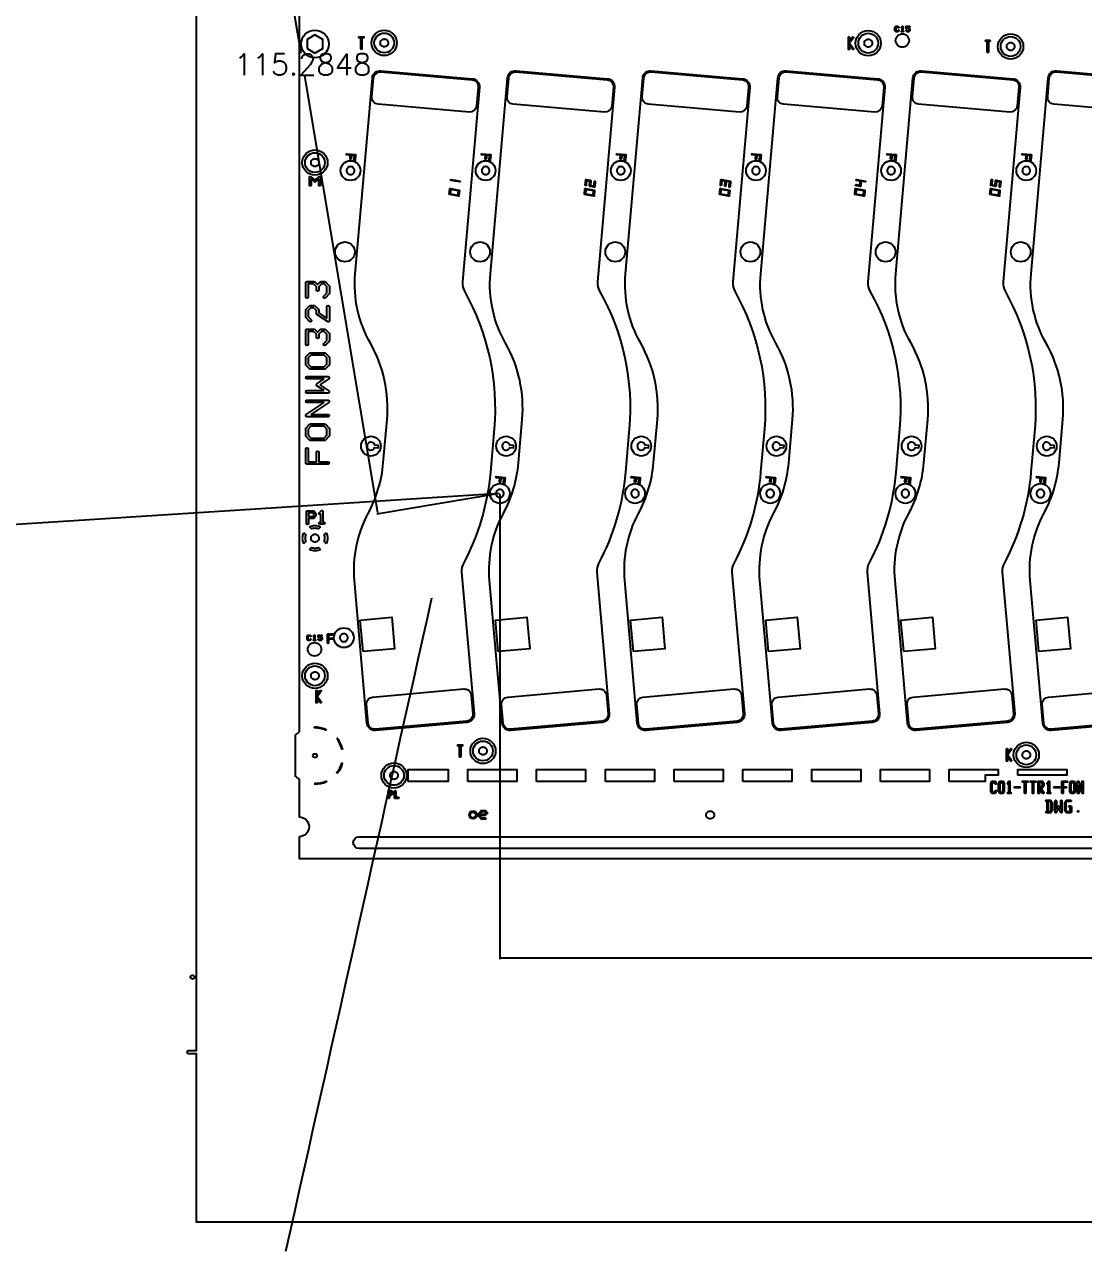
# Model space of a CAD drawing. Extents: x 2864 to 3941, y 2420 to 3182.
# Drawn here: x 2998.4 to 3132.4, y 2590.5 to 2745.7 of the extents above; entities that cross this region are included whole.
import ezdxf

# ---------------------------------------------------------------- set-up
doc = ezdxf.new("R2010")
doc.units = 0
doc.layers.get('Defpoints').update_dxf_attribs({"lineweight": 0})
for name, color, linetype in [('barcode-t', 6, 'Continuous'), ('susa-t', 2, 'Continuous'), ('ttr1_panel', 255, 'Continuous')]:
    doc.layers.add(name, color=color, linetype=linetype)
doc.layers.add('備註', color=1, linetype='Continuous', lineweight=0)
doc.layers.add('尺寸線', color=3, linetype='Continuous', lineweight=0)
doc.styles.get("Standard").update_dxf_attribs({"font": 'simplex.shx', "height": 2.7})
doc.dimstyles.get("Standard").update_dxf_attribs({"dimtxt": 6, "dimasz": 0.18, "dimexe": 0.18, "dimexo": 0.0625, "dimgap": 0.09, "dimtad": 0, "dimtih": 1, "dimtoh": 1, "dimdec": 4, "dimzin": 0, "dimdsep": 46, "dimtxsty": 'Standard', "dimcen": 0.09, "dimadec": 0, "dimazin": 0, "dimtfac": 1, "dimtdec": 4, "dimtofl": 0, "dimtmove": 0, "dimatfit": 3, "dimfxl": 0, "dimtolj": 1, "dimtzin": 0, "dimarcsym": 0})

# ---------------------------------------------------------------- blocks, each defined once
blk = doc.blocks.new('*D1')
at = {"layer": 'Defpoints', "color": 0, "linetype": 'Continuous'}
for p in [(3039.46, 2985.09), (2933.79, 2978.33), (3058.56, 2686.4)]:
    blk.add_point(p, dxfattribs=at)
at = {"layer": '尺寸線', "color": 0, "linetype": 'Continuous', "lineweight": -2}
for p, q in [((3039.4, 2985.08), (2933.61, 2978.32)), ((2933.8, 2978.15), (2942.21, 2846.63)), ((2952.88, 2679.82), (2942.4, 2843.75)), ((3058.5, 2686.39), (2952.71, 2679.63))]:
    blk.add_line(p, q, dxfattribs=at)
at = {"layer": '尺寸線', "color": 0, "linetype": 'Continuous'}
for points in [[(2933.83, 2978.16), (2933.77, 2978.15), (2933.79, 2978.33)], [(2952.85, 2679.82), (2952.91, 2679.82), (2952.89, 2679.64)]]:
    blk.add_solid(points, dxfattribs=at)
at = {"layer": '尺寸線', "color": 0, "linetype": 'Continuous', "insert": (2942.3, 2845.19), "char_height": 2.7, "attachment_point": 5}
blk.add_mtext('\\A1;299.3021', dxfattribs=at)
blk = doc.blocks.new('*D4')
at = {"layer": 'Defpoints', "color": 0, "linetype": 'Continuous'}
for p in [(3039.46, 2800.09), (3024.07, 2797.5), (3058.56, 2686.4)]:
    blk.add_point(p, dxfattribs=at)
at = {"layer": '尺寸線', "color": 0, "linetype": 'Continuous', "lineweight": -2}
for p, q in [((3039.4, 2800.08), (3023.89, 2797.47)), ((3024.1, 2797.33), (3033.37, 2742.1)), ((3043.13, 2683.99), (3033.86, 2739.22)), ((3058.5, 2686.39), (3042.99, 2683.78))]:
    blk.add_line(p, q, dxfattribs=at)
at = {"layer": '尺寸線', "color": 0, "linetype": 'Continuous'}
for points in [[(3024.13, 2797.33), (3024.07, 2797.32), (3024.07, 2797.5)], [(3043.1, 2683.98), (3043.16, 2683.99), (3043.16, 2683.81)]]:
    blk.add_solid(points, dxfattribs=at)
at = {"layer": '尺寸線', "color": 0, "linetype": 'Continuous', "insert": (3033.62, 2740.66), "char_height": 2.7, "attachment_point": 5}
blk.add_mtext('\\A1;115.2848', dxfattribs=at)
blk = doc.blocks.new('*D5')
at = {"layer": 'Defpoints', "color": 0, "linetype": 'Continuous'}
for p in [(3058.56, 2686.4), (3263.76, 2686.4), (3263.76, 2627.67)]:
    blk.add_point(p, dxfattribs=at)
at = {"layer": '尺寸線', "color": 0, "linetype": 'Continuous', "lineweight": -2}
for p, q in [((3058.56, 2686.33), (3058.56, 2627.49)), ((3263.76, 2686.33), (3263.76, 2627.49)), ((3058.74, 2627.67), (3149.17, 2627.67)), ((3263.58, 2627.67), (3167.87, 2627.67))]:
    blk.add_line(p, q, dxfattribs=at)
at = {"layer": '尺寸線', "color": 0, "linetype": 'Continuous'}
for points in [[(3058.74, 2627.7), (3058.74, 2627.64), (3058.56, 2627.67)], [(3263.58, 2627.64), (3263.58, 2627.7), (3263.76, 2627.67)]]:
    blk.add_solid(points, dxfattribs=at)
at = {"layer": '尺寸線', "color": 0, "linetype": 'Continuous', "insert": (3158.52, 2627.67), "char_height": 2.7, "attachment_point": 5}
blk.add_mtext('\\A1;205.2000', dxfattribs=at)

msp = doc.modelspace()

# ---------------------------------------------------------------- linework, layer by layer
at = {"layer": 'barcode-t', "linetype": 'Continuous'}
for points in [[(3041.25041, 2666.40495), (3040.90194, 2670.38977), (3044.88651, 2670.73826), (3045.23522, 2666.75342)], [(3058.35041, 2666.40495), (3058.00194, 2670.38977), (3061.98651, 2670.73826), (3062.33522, 2666.75342)], [(3075.45041, 2666.40495), (3075.10194, 2670.38977), (3079.08651, 2670.73826), (3079.43522, 2666.75342)], [(3092.55041, 2666.40495), (3092.20194, 2670.38977), (3096.18651, 2670.73826), (3096.53522, 2666.75342)], [(3109.65041, 2666.40495), (3109.30194, 2670.38977), (3113.28651, 2670.73826), (3113.63522, 2666.75342)], [(3126.75041, 2666.40495), (3126.40194, 2670.38977), (3130.38651, 2670.73826), (3130.73522, 2666.75342)]]:
    msp.add_lwpolyline(points, close=True, dxfattribs=at)
at = {"layer": 'susa-t', "linetype": 'Continuous'}
for points in [[(3042.36598, 2736.54783), (3042.57518, 2738.939, -0.414215), (3043.4959, 2739.71157), (3055.05194, 2738.70055, -0.414216), (3055.82452, 2737.77983), (3055.61532, 2735.38866, -0.414044), (3054.6946, 2734.61608), (3043.13856, 2735.62711, -0.414219)], [(3059.46598, 2736.54783), (3059.67518, 2738.939, -0.414215), (3060.5959, 2739.71157), (3072.15194, 2738.70055, -0.414216), (3072.92452, 2737.77983), (3072.71532, 2735.38866, -0.414044), (3071.7946, 2734.61608), (3060.23856, 2735.62711, -0.414219)], [(3076.56598, 2736.54783), (3076.77518, 2738.939, -0.414215), (3077.6959, 2739.71157), (3089.25194, 2738.70055, -0.414216), (3090.02452, 2737.77983), (3089.81532, 2735.38866, -0.414044), (3088.8946, 2734.61608), (3077.33856, 2735.62711, -0.414219)], [(3093.66598, 2736.54783), (3093.87518, 2738.939, -0.414215), (3094.7959, 2739.71157), (3106.35194, 2738.70055, -0.414216), (3107.12452, 2737.77983), (3106.91532, 2735.38866, -0.414044), (3105.9946, 2734.61608), (3094.43856, 2735.62711, -0.414219)], [(3110.76598, 2736.54783), (3110.97518, 2738.939, -0.414215), (3111.8959, 2739.71157), (3123.45194, 2738.70055, -0.414216), (3124.22452, 2737.77983), (3124.01532, 2735.38866, -0.414044), (3123.0946, 2734.61608), (3111.53856, 2735.62711, -0.414219)], [(3127.86598, 2736.54783), (3128.07518, 2738.939, -0.414215), (3128.9959, 2739.71157), (3140.55194, 2738.70055, -0.414216), (3141.32452, 2737.77983), (3141.11532, 2735.38866, -0.414044), (3140.1946, 2734.61608), (3128.63856, 2735.62711, -0.414219)], [(3054.93132, 2660.89954), (3055.14155, 2658.5084, -0.414115), (3054.36924, 2657.58744), (3042.81343, 2656.57271, -0.414217), (3041.89248, 2657.34502), (3041.6825, 2659.73614, -0.41404), (3042.45481, 2660.65709), (3054.01037, 2661.67185, -0.414215)], [(3072.03132, 2660.89954), (3072.24155, 2658.5084, -0.414115), (3071.46924, 2657.58744), (3059.91343, 2656.57271, -0.414217), (3058.99248, 2657.34502), (3058.7825, 2659.73614, -0.41404), (3059.55481, 2660.65709), (3071.11037, 2661.67185, -0.414215)], [(3089.13132, 2660.89954), (3089.34155, 2658.5084, -0.414115), (3088.56924, 2657.58744), (3077.01343, 2656.57271, -0.414217), (3076.09248, 2657.34502), (3075.8825, 2659.73614, -0.41404), (3076.65481, 2660.65709), (3088.21037, 2661.67185, -0.414215)], [(3106.23132, 2660.89954), (3106.44155, 2658.5084, -0.414115), (3105.66924, 2657.58744), (3094.11343, 2656.57271, -0.414217), (3093.19248, 2657.34502), (3092.9825, 2659.73614, -0.41404), (3093.75481, 2660.65709), (3105.31037, 2661.67185, -0.414215)], [(3123.33132, 2660.89954), (3123.54155, 2658.5084, -0.414115), (3122.76924, 2657.58744), (3111.21343, 2656.57271, -0.414217), (3110.29248, 2657.34502), (3110.0825, 2659.73614, -0.41404), (3110.85481, 2660.65709), (3122.41037, 2661.67185, -0.414215)], [(3140.43132, 2660.89954), (3140.64155, 2658.5084, -0.414115), (3139.86924, 2657.58744), (3128.31343, 2656.57271, -0.414217), (3127.39248, 2657.34502), (3127.1825, 2659.73614, -0.41404), (3127.95481, 2660.65709), (3139.51037, 2661.67185, -0.414215)]]:
    msp.add_lwpolyline(points, format="xyb", close=True, dxfattribs=at)
at = {"layer": 'ttr1_panel'}
for p, q in [((3034.06639, 2696.37687), (3036.3362, 2697.89007)), ((3036.60103, 2680.04528), (3036.33444, 2680.31186)), ((3127.86594, 2646.01221), (3127.6921, 2646.01221)), ((3287.16107, 2594.24278), (3033.16107, 2594.24278))]:
    msp.add_line(p, q, dxfattribs=at)
at = {"layer": 'ttr1_panel', "linetype": 'Continuous'}
for points in [[(3019.16107, 2615.54278, -1), (3019.16107, 2615.94278), (3020.16107, 2615.94278), (3020.16107, 2640.24278), (3020.16107, 2835.54278), (3019.16107, 2835.54278, -1), (3019.16107, 2835.94278), (3020.16107, 2835.94278), (3020.16107, 3031.24278), (3020.16107, 3055.54278), (3019.16107, 3055.54278, -1), (3019.16107, 3055.94278), (3020.16107, 3055.94278), (3020.16107, 3077.24278), (3033.16107, 3077.24278), (3287.16107, 3077.24278), (3300.16107, 3077.24278), (3300.16107, 3055.94278), (3301.16107, 3055.94278, -1), (3301.16107, 3055.54278), (3300.16107, 3055.54278), (3300.16107, 3031.24278)], [(3033.16107, 3015.24945), (3033.16107, 2838.7361, 0.044688), (3032.66107, 2838.33314), (3032.66107, 2833.15241, 0.044688), (3033.16107, 2832.74945), (3033.16107, 2656.2361, 0.044688), (3032.66107, 2655.83314), (3032.66107, 2650.65241, 0.044688), (3033.16107, 2650.24945), (3033.16107, 2645.49278, -0.414215), (3034.41107, 2644.24278, -0.414215), (3033.16107, 2642.99278), (3033.16107, 2640.24278), (3287.16107, 2640.24278)], [(3109.43847, 2745.31605), (3109.42449, 2745.30206, -1), (3109.35378, 2745.37277)], [(3109.48847, 2744.79073), (3109.38913, 2744.79073, -1), (3109.38913, 2744.89073), (3109.43847, 2744.89073), (3109.43847, 2745.31605)], [(3109.35378, 2745.37277), (3109.45296, 2745.47196, -0.669786), (3109.53847, 2745.43676), (3109.53847, 2744.89073), (3109.58781, 2744.89073, -1), (3109.58781, 2744.79073), (3109.48847, 2744.79073)], [(3102.64704, 2742.6173), (3102.64704, 2744.0577, -1), (3102.79704, 2744.0577), (3102.79704, 2743.57835)], [(3102.79704, 2743.57835), (3103.15699, 2744.10028, -1), (3103.28047, 2744.01512), (3102.81315, 2743.3375), (3103.28047, 2742.65988, -1), (3103.15699, 2742.57472), (3102.79704, 2743.09664)], [(3102.79704, 2743.09664), (3102.79704, 2742.6173, -1), (3102.64704, 2742.6173)], [(3034.46744, 2725.38678), (3034.46744, 2726.38015, -0.63678), (3034.63165, 2726.45681), (3035.16346, 2726.01363), (3035.69528, 2726.45681, -0.63678), (3035.85949, 2726.38015), (3035.85949, 2725.38678, -1), (3035.65949, 2725.38678), (3035.65949, 2726.16665)], [(3034.66744, 2726.16665), (3034.66744, 2725.38678, -1), (3034.46744, 2725.38678)], [(3035.65949, 2726.16665), (3035.22748, 2725.80664, -0.362064), (3035.09945, 2725.80664), (3034.66744, 2726.16665)], [(3033.99949, 2708.69901), (3033.99949, 2709.59305, -0.200073), (3034.04389, 2709.69958), (3034.48998, 2710.14567, -0.200073), (3034.59651, 2710.19007), (3035.04353, 2710.19007, -0.200073), (3035.15006, 2710.14567), (3035.59615, 2709.69958, -0.200073), (3035.64055, 2709.59305), (3035.64055, 2709.22631), (3036.68161, 2708.53227)], [(3036.68161, 2708.53227), (3036.68161, 2710.04007, -1), (3036.98161, 2710.04007), (3036.98161, 2708.25199, -0.599315), (3036.7483, 2708.12725), (3035.40745, 2709.02115, -0.251008), (3035.34055, 2709.14603), (3035.34055, 2709.53092), (3034.9814, 2709.89007), (3034.65864, 2709.89007), (3034.29949, 2709.53092), (3034.29949, 2708.76114), (3034.70258, 2708.35805, -1), (3034.49045, 2708.14592), (3034.04389, 2708.59248, -0.200073), (3033.99949, 2708.69901)], [(3036.3362, 2700.89007), (3034.14949, 2700.89007, -1), (3034.14949, 2701.19007), (3036.83161, 2701.19007, -0.742389), (3036.91471, 2700.91519), (3035.76097, 2700.14603)], [(3035.76097, 2700.14603), (3036.91471, 2699.37687, -0.742389), (3036.83161, 2699.10199), (3034.14949, 2699.10199)], [(3036.3362, 2699.40199), (3035.40735, 2700.02122, -0.535194), (3035.40735, 2700.27084), (3036.3362, 2700.89007)], [(3034.14949, 2699.10199, -1), (3034.14949, 2699.40199), (3036.3362, 2699.40199)], [(3036.3362, 2697.89007), (3034.14949, 2697.89007, -1), (3034.14949, 2698.19007), (3036.83161, 2698.19007, -0.742389), (3036.91471, 2697.91519), (3034.64491, 2696.40199)], [(3034.64491, 2696.40199), (3036.83161, 2696.40199, -1), (3036.83161, 2696.10199), (3034.14949, 2696.10199, -0.742389), (3034.06639, 2696.37687)], [(3033.99949, 2690.25199), (3033.99949, 2692.04007, -1), (3034.29949, 2692.04007), (3034.29949, 2690.40199), (3035.34055, 2690.40199), (3035.34055, 2691.59305, -1), (3035.64055, 2691.59305), (3035.64055, 2690.40199), (3036.83161, 2690.40199, -1), (3036.83161, 2690.10199), (3035.49055, 2690.10199)], [(3035.49055, 2690.10199), (3034.14949, 2690.10199, -0.414224), (3033.99949, 2690.25199)], [(3035.70209, 2683.95701), (3035.94216, 2684.20536, -0.675695), (3036.15703, 2684.11802), (3036.15703, 2682.75342), (3036.2721, 2682.75342, -1), (3036.2721, 2682.50342), (3036.03203, 2682.50342)], [(3035.90703, 2683.80932), (3035.88184, 2683.78326, -1), (3035.70209, 2683.95701)], [(3036.03203, 2682.50342), (3035.79197, 2682.50342, -1), (3035.79197, 2682.75342), (3035.90703, 2682.75342), (3035.90703, 2683.80932)], [(3033.7211, 2681.44028), (3033.98769, 2681.17369, 0.088223), (3033.91107, 2680.74278, 0.088221), (3033.98769, 2680.31186), (3033.7211, 2680.04528)], [(3034.46356, 2682.18274, -0.113254), (3035.16107, 2682.34278, -0.113254), (3035.85857, 2682.18274)], [(3035.85857, 2682.18274), (3035.59198, 2681.91615, 0.088223), (3035.16107, 2681.99278, 0.088221), (3034.73015, 2681.91615), (3034.46356, 2682.18274)], [(3036.33444, 2680.31186, 0.088223), (3036.41107, 2680.74278, 0.088221), (3036.33444, 2681.17369), (3036.60103, 2681.44028)], [(3036.60103, 2681.44028, -0.113254), (3036.76107, 2680.74278, -0.113254), (3036.60103, 2680.04528)], [(3034.46356, 2679.30282), (3034.73015, 2679.5694, 0.088223), (3035.16107, 2679.49278, 0.088221), (3035.59198, 2679.5694), (3035.85857, 2679.30282)], [(3035.85857, 2679.30282, -0.113255), (3035.16107, 2679.14278, -0.113253), (3034.46356, 2679.30282)], [(3035.06499, 2668.32842), (3035.05101, 2668.31444, -1), (3034.9803, 2668.38515)], [(3035.11499, 2667.8031), (3035.01565, 2667.8031, -1), (3035.01565, 2667.9031), (3035.06499, 2667.9031), (3035.06499, 2668.32842)], [(3034.9803, 2668.38515), (3035.07948, 2668.48433, -0.669786), (3035.16499, 2668.44913), (3035.16499, 2667.9031), (3035.21433, 2667.9031, -1), (3035.21433, 2667.8031), (3035.11499, 2667.8031)], [(3035.31222, 2659.98766), (3035.31222, 2661.42806, -1), (3035.46222, 2661.42806), (3035.46222, 2660.94871)], [(3035.46222, 2660.94871), (3035.82217, 2661.47064, -1), (3035.94565, 2661.38548), (3035.47832, 2660.70786), (3035.94565, 2660.03024, -1), (3035.82217, 2659.94508), (3035.46222, 2660.46701)], [(3035.46222, 2660.46701), (3035.46222, 2659.98766, -1), (3035.31222, 2659.98766)], [(3036.52384, 2656.57487, -1), (3036.48598, 2656.48231, 0.099109), (3035.13687, 2656.7427, -1), (3035.13618, 2656.8427)], [(3038.65264, 2654.11966, -1), (3038.55565, 2654.0953, 0.100018), (3037.95835, 2655.34639)], [(3122.64704, 2652.6173), (3122.64704, 2654.0577, -1), (3122.79704, 2654.0577), (3122.79704, 2653.57835)], [(3122.79704, 2653.57835), (3123.15699, 2654.10028, -1), (3123.28047, 2654.01512), (3122.81315, 2653.3375), (3123.28047, 2652.65988, -1), (3123.15699, 2652.57472), (3122.79704, 2653.09664)], [(3122.79704, 2653.09664), (3122.79704, 2652.6173, -1), (3122.64704, 2652.6173)], [(3035.18374, 2649.74286, 0.100435), (3036.54614, 2650.02851, -1), (3036.58572, 2649.93667)], [(3123.01793, 2648.44278), (3122.8776, 2648.44278, -1), (3122.8776, 2648.59518), (3122.94173, 2648.59518), (3122.94173, 2649.67617, -0.979801), (3122.81184, 2649.75583)], [(3122.81184, 2649.75583), (3122.95217, 2649.99549, -0.76611), (3123.09413, 2649.95676), (3123.09413, 2648.59518), (3123.15826, 2648.59518, -1), (3123.15826, 2648.44278), (3123.01793, 2648.44278)], [(3126.66107, 2648.51898), (3126.66107, 2649.23799), (3126.66107, 2649.95699, -0.414239), (3126.73727, 2650.03319), (3127.15803, 2650.03319, -0.267143), (3127.22402, 2649.99549), (3127.36435, 2649.75583, -0.13403), (3127.37479, 2649.7171), (3127.37479, 2649.47788, -0.13403), (3127.36435, 2649.43915), (3127.22402, 2649.19948, -0.267143), (3127.15803, 2649.16179), (3127.01052, 2649.16179)], [(3127.01052, 2649.16179), (3127.36435, 2648.55748, -1), (3127.23283, 2648.48048), (3126.83391, 2649.16179), (3126.81347, 2649.16179), (3126.81347, 2648.51898, -1), (3126.66107, 2648.51898)], [(3128.01793, 2648.44278), (3127.8776, 2648.44278, -1), (3127.8776, 2648.59518), (3127.94173, 2648.59518), (3127.94173, 2649.67617, -0.979801), (3127.81184, 2649.75583)], [(3127.81184, 2649.75583), (3127.95217, 2649.99549, -0.76611), (3128.09413, 2649.95676), (3128.09413, 2648.59518), (3128.15826, 2648.59518, -1), (3128.15826, 2648.44278), (3128.01793, 2648.44278)], [(3131.66107, 2648.51898), (3131.66107, 2649.95699, -0.831916), (3131.80842, 2649.98426), (3132.22239, 2648.92374)], [(3131.81347, 2649.55223), (3131.81347, 2648.51898, -1), (3131.66107, 2648.51898)], [(3132.22239, 2648.92374), (3132.22239, 2649.95699, -1), (3132.37479, 2649.95699), (3132.37479, 2648.51898, -0.831916), (3132.22744, 2648.49171), (3131.81347, 2649.55223)], [(3127.6921, 2646.01221, -1), (3127.6921, 2646.16221), (3127.79094, 2646.16221), (3127.79094, 2647.45261), (3127.6921, 2647.45261, -1), (3127.6921, 2647.60261), (3127.86594, 2647.60261), (3128.21362, 2647.60261, -0.241871), (3128.27459, 2647.57129), (3128.44798, 2647.33184, -0.159337), (3128.46246, 2647.28754), (3128.46246, 2646.32728, -0.159331), (3128.44798, 2646.28299), (3128.27459, 2646.04353, -0.241867), (3128.21362, 2646.01221), (3127.86594, 2646.01221)], [(3128.8171, 2646.0877), (3128.8171, 2647.52761, -1), (3128.9671, 2647.52761), (3128.9671, 2646.41509)], [(3129.51246, 2646.41509), (3129.51246, 2647.52761, -1), (3129.66246, 2647.52761), (3129.66246, 2646.0877, -0.799749), (3129.51992, 2646.05461), (3129.23978, 2646.63489)], [(3129.23978, 2646.63489), (3128.95964, 2646.05461, -0.799749), (3128.8171, 2646.0877)], [(3128.9671, 2646.41509), (3129.17224, 2646.84002, -0.627684), (3129.30732, 2646.84002), (3129.51246, 2646.41509)]]:
    msp.add_lwpolyline(points, format="xyb", dxfattribs=at)
for points in [[(3033.41107, 2743.24278, -0.414215), (3035.16107, 2744.99278, -0.414215), (3036.91107, 2743.24278, -0.414215), (3035.16107, 2741.49278, -0.414215)], [(3108.53979, 2744.94007), (3108.53979, 2745.33742, -0.200121), (3108.55459, 2745.37293), (3108.65362, 2745.47196, -0.200121), (3108.68913, 2745.48676), (3108.88781, 2745.48676, -0.200121), (3108.92332, 2745.47196), (3109.0225, 2745.37277, -1), (3108.95179, 2745.30206), (3108.8671, 2745.38676), (3108.70984, 2745.38676), (3108.63979, 2745.31671), (3108.63979, 2744.96078), (3108.70984, 2744.89073), (3108.8671, 2744.89073), (3108.95179, 2744.97542, -1), (3109.0225, 2744.90471), (3108.92332, 2744.80553, -0.200121), (3108.88781, 2744.79073), (3108.68913, 2744.79073, -0.200121), (3108.65362, 2744.80553), (3108.55459, 2744.90456, -0.200121)], [(3109.93979, 2745.23808), (3109.93979, 2745.43676, -0.414253), (3109.98979, 2745.48676), (3110.38714, 2745.48676, -1), (3110.38714, 2745.38676), (3110.03979, 2745.38676), (3110.03979, 2745.28808), (3110.28781, 2745.28808, -0.200121), (3110.32332, 2745.27328), (3110.42234, 2745.17425, -0.200121), (3110.43714, 2745.13874), (3110.43714, 2744.94007, -0.200121), (3110.42234, 2744.90456), (3110.32332, 2744.80553, -0.200121), (3110.28781, 2744.79073), (3110.08913, 2744.79073, -0.200121), (3110.05362, 2744.80553), (3109.95444, 2744.90471, -1), (3110.02515, 2744.97542), (3110.10984, 2744.89073), (3110.2671, 2744.89073), (3110.33714, 2744.96078), (3110.33714, 2745.11803), (3110.2671, 2745.18808), (3109.98979, 2745.18808, -0.414253)], [(3040.78479, 2744.01257, -1), (3040.78479, 2744.16257), (3041.03313, 2744.16257), (3041.28148, 2744.16257, -1), (3041.28148, 2744.01257), (3041.10813, 2744.01257), (3041.10813, 2742.64717, -1), (3040.95813, 2742.64717), (3040.95813, 2744.01257)], [(3043.42381, 2743.37265, -0.414217), (3043.92381, 2743.87265, -0.414217), (3044.42381, 2743.37265, -0.414217), (3043.92381, 2742.87265, -0.414217)], [(3104.66107, 2743.34278, -0.414217), (3105.16107, 2743.84278, -0.414217), (3105.66107, 2743.34278, -0.414217), (3105.16107, 2742.84278, -0.414217)], [(3108.63322, 2743.67409, -0.414215), (3109.48322, 2744.52409, -0.414215), (3110.33322, 2743.67409, -0.414215), (3109.48322, 2742.82409, -0.414215)], [(3120.04002, 2743.56613, -1), (3120.04002, 2743.71613), (3120.28836, 2743.71613), (3120.53671, 2743.71613, -1), (3120.53671, 2743.56613), (3120.36336, 2743.56613), (3120.36336, 2742.20073, -1), (3120.21336, 2742.20073), (3120.21336, 2743.56613)], [(3122.67904, 2742.92621, -0.414217), (3123.17904, 2743.42621, -0.414217), (3123.67904, 2742.92621, -0.414217), (3123.17904, 2742.42621, -0.414217)], [(3040.16106, 2675.41206, -0.145892), (3041.89617, 2683.86389, 0.101585), (3043.80371, 2690.26198), (3044.28305, 2695.74091, 0.152268), (3042.17514, 2705.39518, -0.152268), (3040.25808, 2714.17681), (3042.42564, 2738.95208, -0.414215), (3043.50899, 2739.86112), (3055.06477, 2738.85011, -0.414215), (3055.97381, 2737.76677), (3053.81978, 2713.14611, 0.151039), (3054.06884, 2711.99148, -0.151026), (3057.83122, 2694.5556), (3057.35188, 2689.07667, -0.100411), (3053.94764, 2677.5607, 0.144694), (3053.72216, 2676.44947), (3055.29085, 2658.52151, -0.414156), (3054.38176, 2657.43823), (3042.82593, 2656.42705, -0.414232), (3041.74257, 2657.33602)], [(3057.26106, 2675.41206, -0.145892), (3058.99617, 2683.86389, 0.101585), (3060.90371, 2690.26198), (3061.38305, 2695.74091, 0.152268), (3059.27514, 2705.39518, -0.152268), (3057.35808, 2714.17681), (3059.52564, 2738.95208, -0.414215), (3060.60899, 2739.86112), (3072.16477, 2738.85011, -0.414215), (3073.07381, 2737.76677), (3070.91978, 2713.14611, 0.151039), (3071.16884, 2711.99148, -0.151026), (3074.93122, 2694.5556), (3074.45188, 2689.07667, -0.100411), (3071.04764, 2677.5607, 0.144694), (3070.82216, 2676.44947), (3072.39085, 2658.52151, -0.414156), (3071.48176, 2657.43823), (3059.92593, 2656.42705, -0.414232), (3058.84257, 2657.33602)], [(3074.36106, 2675.41206, -0.145892), (3076.09617, 2683.86389, 0.101585), (3078.00371, 2690.26198), (3078.48305, 2695.74091, 0.152268), (3076.37514, 2705.39518, -0.152268), (3074.45808, 2714.17681), (3076.62564, 2738.95208, -0.414215), (3077.70899, 2739.86112), (3089.26477, 2738.85011, -0.414215), (3090.17381, 2737.76677), (3088.01978, 2713.14611, 0.151039), (3088.26884, 2711.99148, -0.151026), (3092.03122, 2694.5556), (3091.55188, 2689.07667, -0.100411), (3088.14764, 2677.5607, 0.144694), (3087.92216, 2676.44947), (3089.49085, 2658.52151, -0.414156), (3088.58176, 2657.43823), (3077.02593, 2656.42705, -0.414232), (3075.94257, 2657.33602)], [(3091.46106, 2675.41206, -0.145892), (3093.19617, 2683.86389, 0.101585), (3095.10371, 2690.26198), (3095.58305, 2695.74091, 0.152268), (3093.47514, 2705.39518, -0.152268), (3091.55808, 2714.17681), (3093.72564, 2738.95208, -0.414215), (3094.80899, 2739.86112), (3106.36477, 2738.85011, -0.414215), (3107.27381, 2737.76677), (3105.11978, 2713.14611, 0.151039), (3105.36884, 2711.99148, -0.151026), (3109.13122, 2694.5556), (3108.65188, 2689.07667, -0.100411), (3105.24764, 2677.5607, 0.144694), (3105.02216, 2676.44947), (3106.59085, 2658.52151, -0.414156), (3105.68176, 2657.43823), (3094.12593, 2656.42705, -0.414232), (3093.04257, 2657.33602)], [(3108.56106, 2675.41206, -0.145892), (3110.29617, 2683.86389, 0.101585), (3112.20371, 2690.26198), (3112.68305, 2695.74091, 0.152268), (3110.57514, 2705.39518, -0.152268), (3108.65808, 2714.17681), (3110.82564, 2738.95208, -0.414215), (3111.90899, 2739.86112), (3123.46477, 2738.85011, -0.414215), (3124.37381, 2737.76677), (3122.21978, 2713.14611, 0.151039), (3122.46884, 2711.99148, -0.151026), (3126.23122, 2694.5556), (3125.75188, 2689.07667, -0.100411), (3122.34764, 2677.5607, 0.144694), (3122.12216, 2676.44947), (3123.69085, 2658.52151, -0.414156), (3122.78176, 2657.43823), (3111.22593, 2656.42705, -0.414232), (3110.14257, 2657.33602)], [(3125.66106, 2675.41206, -0.145892), (3127.39617, 2683.86389, 0.101585), (3129.30371, 2690.26198), (3129.78305, 2695.74091, 0.152268), (3127.67514, 2705.39518, -0.152268), (3125.75808, 2714.17681), (3127.92564, 2738.95208, -0.414215), (3129.00899, 2739.86112), (3140.56477, 2738.85011, -0.414215), (3141.47381, 2737.76677), (3139.31978, 2713.14611, 0.151039), (3139.56884, 2711.99148, -0.151026), (3143.33122, 2694.5556), (3142.85188, 2689.07667, -0.100411), (3139.44764, 2677.5607, 0.144694), (3139.22216, 2676.44947), (3140.79085, 2658.52151, -0.414156), (3139.88176, 2657.43823), (3128.32593, 2656.42705, -0.414232), (3127.24257, 2657.33602)], [(3039.19023, 2729.21414, -1), (3039.2033, 2729.36357), (3040.24238, 2729.27266, -0.414234), (3040.31056, 2729.19141), (3040.24996, 2728.49869, -1), (3040.10053, 2728.51177), (3040.15459, 2729.12977), (3039.78448, 2729.16215), (3039.74557, 2728.71733, -1), (3039.59614, 2728.7304), (3039.63505, 2729.17522)], [(3056.29023, 2729.21414, -1), (3056.3033, 2729.36357), (3057.34238, 2729.27266, -0.414234), (3057.41056, 2729.19141), (3057.34996, 2728.49869, -1), (3057.20053, 2728.51177), (3057.25459, 2729.12977), (3056.88448, 2729.16215), (3056.84557, 2728.71733, -1), (3056.69614, 2728.7304), (3056.73505, 2729.17522)], [(3073.39023, 2729.21414, -1), (3073.4033, 2729.36357), (3074.44238, 2729.27266, -0.414234), (3074.51056, 2729.19141), (3074.44996, 2728.49869, -1), (3074.30053, 2728.51177), (3074.35459, 2729.12977), (3073.98448, 2729.16215), (3073.94557, 2728.71733, -1), (3073.79614, 2728.7304), (3073.83505, 2729.17522)], [(3090.49023, 2729.21414, -1), (3090.5033, 2729.36357), (3091.54238, 2729.27266, -0.414234), (3091.61056, 2729.19141), (3091.54996, 2728.49869, -1), (3091.40053, 2728.51177), (3091.45459, 2729.12977), (3091.08448, 2729.16215), (3091.04557, 2728.71733, -1), (3090.89614, 2728.7304), (3090.93505, 2729.17522)], [(3107.59023, 2729.21414, -1), (3107.6033, 2729.36357), (3108.64238, 2729.27266, -0.414234), (3108.71056, 2729.19141), (3108.64996, 2728.49869, -1), (3108.50053, 2728.51177), (3108.55459, 2729.12977), (3108.18448, 2729.16215), (3108.14557, 2728.71733, -1), (3107.99614, 2728.7304), (3108.03505, 2729.17522)], [(3124.69023, 2729.21414, -1), (3124.7033, 2729.36357), (3125.74238, 2729.27266, -0.414234), (3125.81056, 2729.19141), (3125.74996, 2728.49869, -1), (3125.60053, 2728.51177), (3125.65459, 2729.12977), (3125.28448, 2729.16215), (3125.24557, 2728.71733, -1), (3125.09614, 2728.7304), (3125.13505, 2729.17522)], [(3034.66107, 2728.24278, -0.414217), (3035.16107, 2728.74278, -0.414217), (3035.66107, 2728.24278, -0.414217), (3035.16107, 2727.74278, -0.414217)], [(3039.15798, 2727.23379, 0.414217), (3039.65798, 2726.73379, 0.414217), (3040.15798, 2727.23379, 0.414217), (3039.65798, 2727.73379, 0.414217)], [(3056.25798, 2727.23379, 0.414217), (3056.75798, 2726.73379, 0.414217), (3057.25798, 2727.23379, 0.414217), (3056.75798, 2727.73379, 0.414217)], [(3073.35798, 2727.23379, 0.414217), (3073.85798, 2726.73379, 0.414217), (3074.35798, 2727.23379, 0.414217), (3073.85798, 2727.73379, 0.414217)], [(3090.45798, 2727.23379, 0.414217), (3090.95798, 2726.73379, 0.414217), (3091.45798, 2727.23379, 0.414217), (3090.95798, 2727.73379, 0.414217)], [(3107.55798, 2727.23379, 0.414217), (3108.05798, 2726.73379, 0.414217), (3108.55798, 2727.23379, 0.414217), (3108.05798, 2727.73379, 0.414217)], [(3124.65798, 2727.23379, 0.414217), (3125.15798, 2726.73379, 0.414217), (3125.65798, 2727.23379, 0.414217), (3125.15798, 2727.73379, 0.414217)], [(3052.36841, 2725.99517, -1), (3052.39108, 2726.11606), (3052.93646, 2726.01377), (3052.937, 2726.01368), (3053.48292, 2725.9113, -1), (3053.46025, 2725.7904), (3052.91433, 2725.89278), (3052.91379, 2725.89289)], [(3069.36039, 2725.39699), (3069.41848, 2726.06099, -0.444356), (3069.4913, 2726.11603), (3070.03679, 2726.01373, -0.386813), (3070.08693, 2725.94789), (3070.0337, 2725.33942), (3070.45814, 2725.25982), (3070.51032, 2725.85623, -1), (3070.63285, 2725.84551), (3070.57476, 2725.18151, -0.444356), (3070.50194, 2725.12646), (3069.95646, 2725.22876, -0.386813), (3069.90631, 2725.29461), (3069.95955, 2725.90308), (3069.5351, 2725.98268), (3069.48292, 2725.38627, -1)], [(3086.46039, 2725.39699), (3086.51848, 2726.06099, -0.444356), (3086.5913, 2726.11603), (3087.68271, 2725.91135, -0.386813), (3087.73285, 2725.84551), (3087.67476, 2725.18151, -1), (3087.55223, 2725.19223), (3087.60547, 2725.8007), (3087.18102, 2725.8803), (3087.12884, 2725.28389, -1), (3087.00631, 2725.29461), (3087.05955, 2725.90308), (3086.6351, 2725.98268), (3086.58292, 2725.38627, -1)], [(3103.61032, 2725.33119, -1), (3103.63299, 2725.45208), (3104.11222, 2725.3622), (3104.15955, 2725.90308), (3103.66841, 2725.99518, -1), (3103.69108, 2726.11607), (3104.78292, 2725.91131, -1), (3104.76025, 2725.79042), (3104.28102, 2725.8803), (3104.22884, 2725.28389, -0.444356), (3104.15602, 2725.22884)], [(3120.66039, 2725.39699), (3120.71848, 2726.06099, -1), (3120.84101, 2726.05027), (3120.78778, 2725.4418), (3121.21222, 2725.3622), (3121.2644, 2725.95861, -0.444356), (3121.33722, 2726.01365), (3121.88271, 2725.91135, -0.386813), (3121.93285, 2725.84551), (3121.87476, 2725.18151, -1), (3121.75223, 2725.19223), (3121.80547, 2725.8007), (3121.38102, 2725.8803), (3121.32884, 2725.28389, -0.444356), (3121.25602, 2725.22884), (3120.71054, 2725.33115, -0.386813)], [(3052.16016, 2724.25135), (3052.21825, 2724.91535, -0.444356), (3052.29107, 2724.97039), (3053.38247, 2724.76571, -0.386813), (3053.43262, 2724.69987), (3053.37457, 2724.03637, -0.445733), (3053.30193, 2723.98079), (3052.2103, 2724.18551, -0.386813)], [(3069.26016, 2724.25136), (3069.31826, 2724.91536, -0.444356), (3069.39108, 2724.9704), (3070.48248, 2724.76572, -0.386813), (3070.53262, 2724.69987), (3070.47458, 2724.03638, -0.445733), (3070.40193, 2723.98079), (3069.31031, 2724.18551, -0.386813)], [(3086.36016, 2724.25136), (3086.41826, 2724.91536, -0.444356), (3086.49108, 2724.9704), (3087.58248, 2724.76572, -0.386813), (3087.63262, 2724.69987), (3087.57458, 2724.03638, -0.445733), (3087.50193, 2723.98079), (3086.41031, 2724.18551, -0.386813)], [(3103.46016, 2724.25136), (3103.51826, 2724.91536, -0.444356), (3103.59108, 2724.9704), (3104.68248, 2724.76572, -0.386813), (3104.73262, 2724.69987), (3104.67458, 2724.03638, -0.445733), (3104.60193, 2723.98079), (3103.51031, 2724.18551, -0.386813)], [(3120.56016, 2724.25136), (3120.61826, 2724.91536, -0.444356), (3120.69108, 2724.9704), (3121.78248, 2724.76572, -0.386813), (3121.83262, 2724.69987), (3121.77458, 2724.03638, -0.445733), (3121.70193, 2723.98079), (3120.61031, 2724.18551, -0.386813)], [(3037.70626, 2716.9501, -0.414215), (3038.95626, 2718.2001, -0.414215), (3040.20626, 2716.9501, -0.414215), (3038.95626, 2715.7001, -0.414215)], [(3054.80626, 2716.9501, -0.414215), (3056.05626, 2718.2001, -0.414215), (3057.30626, 2716.9501, -0.414215), (3056.05626, 2715.7001, -0.414215)], [(3071.90626, 2716.9501, -0.414215), (3073.15626, 2718.2001, -0.414215), (3074.40626, 2716.9501, -0.414215), (3073.15626, 2715.7001, -0.414215)], [(3089.00626, 2716.9501, -0.414215), (3090.25626, 2718.2001, -0.414215), (3091.50626, 2716.9501, -0.414215), (3090.25626, 2715.7001, -0.414215)], [(3106.10626, 2716.9501, -0.414215), (3107.35626, 2718.2001, -0.414215), (3108.60626, 2716.9501, -0.414215), (3107.35626, 2715.7001, -0.414215)], [(3123.20626, 2716.9501, -0.414215), (3124.45626, 2718.2001, -0.414215), (3125.70626, 2716.9501, -0.414215), (3124.45626, 2715.7001, -0.414215)], [(3033.99949, 2711.25199), (3033.99949, 2713.04007, -0.414224), (3034.14949, 2713.19007), (3035.04353, 2713.19007, -0.200073), (3035.15006, 2713.14567), (3035.49055, 2712.80518), (3035.83104, 2713.14567, -0.200073), (3035.93757, 2713.19007), (3036.38459, 2713.19007, -0.200073), (3036.49112, 2713.14567), (3036.93721, 2712.69958, -0.200073), (3036.98161, 2712.59305), (3036.98161, 2711.69901, -0.200073), (3036.93721, 2711.59248), (3036.49066, 2711.14592, -1), (3036.27853, 2711.35805), (3036.68161, 2711.76114), (3036.68161, 2712.53092), (3036.32246, 2712.89007), (3035.9997, 2712.89007), (3035.64055, 2712.53092), (3035.64055, 2712.14603, -1), (3035.34055, 2712.14603), (3035.34055, 2712.53092), (3034.9814, 2712.89007), (3034.29949, 2712.89007), (3034.29949, 2711.25199, -1)], [(3033.99949, 2705.25199), (3033.99949, 2707.04007, -0.414224), (3034.14949, 2707.19007), (3035.04353, 2707.19007, -0.200073), (3035.15006, 2707.14567), (3035.49055, 2706.80518), (3035.83104, 2707.14567, -0.200073), (3035.93757, 2707.19007), (3036.38459, 2707.19007, -0.200073), (3036.49112, 2707.14567), (3036.93721, 2706.69958, -0.200073), (3036.98161, 2706.59305), (3036.98161, 2705.69901, -0.200073), (3036.93721, 2705.59248), (3036.49066, 2705.14592, -1), (3036.27853, 2705.35805), (3036.68161, 2705.76114), (3036.68161, 2706.53092), (3036.32246, 2706.89007), (3035.9997, 2706.89007), (3035.64055, 2706.53092), (3035.64055, 2706.14603, -1), (3035.34055, 2706.14603), (3035.34055, 2706.53092), (3034.9814, 2706.89007), (3034.29949, 2706.89007), (3034.29949, 2705.25199, -1)], [(3033.99949, 2702.69901), (3033.99949, 2703.59305, -0.200073), (3034.04389, 2703.69958), (3034.48998, 2704.14567, -0.200073), (3034.59651, 2704.19007), (3036.38459, 2704.19007, -0.200073), (3036.49112, 2704.14567), (3036.93721, 2703.69958, -0.200073), (3036.98161, 2703.59305), (3036.98161, 2702.69901, -0.200073), (3036.93721, 2702.59248), (3036.49112, 2702.14639, -0.200073), (3036.38459, 2702.10199), (3034.59651, 2702.10199, -0.200073), (3034.48998, 2702.14639), (3034.04389, 2702.59248, -0.200073)], [(3033.99949, 2693.69901), (3033.99949, 2694.59305, -0.200073), (3034.04389, 2694.69958), (3034.48998, 2695.14567, -0.200073), (3034.59651, 2695.19007), (3036.38459, 2695.19007, -0.200073), (3036.49112, 2695.14567), (3036.93721, 2694.69958, -0.200073), (3036.98161, 2694.59305), (3036.98161, 2693.69901, -0.200073), (3036.93721, 2693.59248), (3036.49112, 2693.14639, -0.200073), (3036.38459, 2693.10199), (3034.59651, 2693.10199, -0.200073), (3034.48998, 2693.14639), (3034.04389, 2693.59248, -0.200073)], [(3040.99734, 2692.3827, -0.414215), (3042.24734, 2693.6327, -0.414215), (3043.49734, 2692.3827, -0.414215), (3042.24734, 2691.1327, -0.414215)], [(3058.09734, 2692.3827, -0.414215), (3059.34734, 2693.6327, -0.414215), (3060.59734, 2692.3827, -0.414215), (3059.34734, 2691.1327, -0.414215)], [(3075.19734, 2692.3827, -0.414215), (3076.44734, 2693.6327, -0.414215), (3077.69734, 2692.3827, -0.414215), (3076.44734, 2691.1327, -0.414215)], [(3092.29734, 2692.3827, -0.414215), (3093.54734, 2693.6327, -0.414215), (3094.79734, 2692.3827, -0.414215), (3093.54734, 2691.1327, -0.414215)], [(3109.39734, 2692.3827, -0.414215), (3110.64734, 2693.6327, -0.414215), (3111.89734, 2692.3827, -0.414215), (3110.64734, 2691.1327, -0.414215)], [(3126.49734, 2692.3827, -0.414215), (3127.74734, 2693.6327, -0.414215), (3128.99734, 2692.3827, -0.414215), (3127.74734, 2691.1327, -0.414215)], [(3041.74734, 2692.3827, 0.414217), (3042.24734, 2691.8827, 0.303552), (3042.70942, 2692.1917), (3043.18179, 2692.15037), (3043.20794, 2692.44923), (3042.73557, 2692.49056, 0.351876), (3042.24734, 2692.8827, 0.414217)], [(3058.84734, 2692.3827, 0.414217), (3059.34734, 2691.8827, 0.303552), (3059.80942, 2692.1917), (3060.28179, 2692.15037), (3060.30794, 2692.44923), (3059.83557, 2692.49056, 0.351876), (3059.34734, 2692.8827, 0.414217)], [(3075.94734, 2692.3827, 0.414217), (3076.44734, 2691.8827, 0.303552), (3076.90942, 2692.1917), (3077.38179, 2692.15037), (3077.40794, 2692.44923), (3076.93557, 2692.49056, 0.351876), (3076.44734, 2692.8827, 0.414217)], [(3093.04734, 2692.3827, 0.414217), (3093.54734, 2691.8827, 0.303552), (3094.00942, 2692.1917), (3094.48179, 2692.15037), (3094.50794, 2692.44923), (3094.03557, 2692.49056, 0.351876), (3093.54734, 2692.8827, 0.414217)], [(3110.14734, 2692.3827, 0.414217), (3110.64734, 2691.8827, 0.303552), (3111.10942, 2692.1917), (3111.58179, 2692.15037), (3111.60794, 2692.44923), (3111.13557, 2692.49056, 0.351876), (3110.64734, 2692.8827, 0.414217)], [(3127.24734, 2692.3827, 0.414217), (3127.74734, 2691.8827, 0.303552), (3128.20942, 2692.1917), (3128.68179, 2692.15037), (3128.70794, 2692.44923), (3128.23557, 2692.49056, 0.351876), (3127.74734, 2692.8827, 0.414217)], [(3058.09109, 2688.37694, -1), (3058.10416, 2688.52637), (3059.14324, 2688.43547, -0.414234), (3059.21142, 2688.35421), (3059.15082, 2687.66149, -1), (3059.00139, 2687.67457), (3059.05545, 2688.29257), (3058.68534, 2688.32495), (3058.64643, 2687.88013, -1), (3058.497, 2687.8932), (3058.53591, 2688.33803)], [(3075.19109, 2688.37694, -1), (3075.20416, 2688.52637), (3076.24324, 2688.43547, -0.414234), (3076.31142, 2688.35421), (3076.25082, 2687.66149, -1), (3076.10139, 2687.67457), (3076.15545, 2688.29257), (3075.78534, 2688.32495), (3075.74643, 2687.88013, -1), (3075.597, 2687.8932), (3075.63591, 2688.33803)], [(3092.29109, 2688.37694, -1), (3092.30416, 2688.52637), (3093.34324, 2688.43547, -0.414234), (3093.41142, 2688.35421), (3093.35082, 2687.66149, -1), (3093.20139, 2687.67457), (3093.25545, 2688.29257), (3092.88534, 2688.32495), (3092.84643, 2687.88013, -1), (3092.697, 2687.8932), (3092.73591, 2688.33803)], [(3109.39109, 2688.37694, -1), (3109.40416, 2688.52637), (3110.44324, 2688.43547, -0.414234), (3110.51142, 2688.35421), (3110.45082, 2687.66149, -1), (3110.30139, 2687.67457), (3110.35545, 2688.29257), (3109.98534, 2688.32495), (3109.94643, 2687.88013, -1), (3109.797, 2687.8932), (3109.83591, 2688.33803)], [(3126.49109, 2688.37694, -1), (3126.50416, 2688.52637), (3127.54324, 2688.43547, -0.414234), (3127.61142, 2688.35421), (3127.55082, 2687.66149, -1), (3127.40139, 2687.67457), (3127.45545, 2688.29257), (3127.08534, 2688.32495), (3127.04643, 2687.88013, -1), (3126.897, 2687.8932), (3126.93591, 2688.33803)], [(3058.05884, 2686.3966, 0.414217), (3058.55884, 2685.8966, 0.414217), (3059.05884, 2686.3966, 0.414217), (3058.55884, 2686.8966, 0.414217)], [(3075.15884, 2686.3966, 0.414217), (3075.65884, 2685.8966, 0.414217), (3076.15884, 2686.3966, 0.414217), (3075.65884, 2686.8966, 0.414217)], [(3092.25884, 2686.3966, 0.414217), (3092.75884, 2685.8966, 0.414217), (3093.25884, 2686.3966, 0.414217), (3092.75884, 2686.8966, 0.414217)], [(3109.35884, 2686.3966, 0.414217), (3109.85884, 2685.8966, 0.414217), (3110.35884, 2686.3966, 0.414217), (3109.85884, 2686.8966, 0.414217)], [(3126.45884, 2686.3966, 0.414217), (3126.95884, 2685.8966, 0.414217), (3127.45884, 2686.3966, 0.414217), (3126.95884, 2686.8966, 0.414217)], [(3034.08164, 2682.59597), (3034.08164, 2683.34527), (3034.08164, 2684.09457, -0.414226), (3034.20664, 2684.21957), (3034.95848, 2684.21957, -0.235848), (3035.05841, 2684.16966), (3035.24602, 2683.92121, -0.163746), (3035.27144, 2683.84565), (3035.27144, 2683.59419, -0.163734), (3035.24602, 2683.51863), (3035.05841, 2683.27018, -0.23584), (3034.95848, 2683.22027), (3034.33164, 2683.22027), (3034.33164, 2682.59597, -1)], [(3034.66107, 2680.74278, -0.414217), (3035.16107, 2681.24278, -0.414217), (3035.66107, 2680.74278, -0.414217), (3035.16107, 2680.24278, -0.414217)], [(3034.16632, 2667.95244), (3034.16632, 2668.34979, -0.200121), (3034.18112, 2668.3853), (3034.28014, 2668.48433, -0.200121), (3034.31565, 2668.49913), (3034.51433, 2668.49913, -0.200121), (3034.54984, 2668.48433), (3034.64902, 2668.38515, -1), (3034.57831, 2668.31444), (3034.49362, 2668.39913), (3034.33636, 2668.39913), (3034.26632, 2668.32908), (3034.26632, 2667.97315), (3034.33636, 2667.9031), (3034.49362, 2667.9031), (3034.57831, 2667.9878, -1), (3034.64902, 2667.91709), (3034.54984, 2667.8179, -0.200121), (3034.51433, 2667.8031), (3034.31565, 2667.8031, -0.200121), (3034.28014, 2667.8179), (3034.18112, 2667.91693, -0.200121)], [(3034.25974, 2666.68646, -0.414215), (3035.10974, 2667.53646, -0.414215), (3035.95974, 2666.68646, -0.414215), (3035.10974, 2665.83646, -0.414215)], [(3035.56632, 2668.25045), (3035.56632, 2668.44913, -0.414253), (3035.61632, 2668.49913), (3036.01367, 2668.49913, -1), (3036.01367, 2668.39913), (3035.66632, 2668.39913), (3035.66632, 2668.30045), (3035.91433, 2668.30045, -0.200121), (3035.94984, 2668.28565), (3036.04887, 2668.18663, -0.200121), (3036.06367, 2668.15112), (3036.06367, 2667.95244, -0.200121), (3036.04887, 2667.91693), (3035.94984, 2667.8179, -0.200121), (3035.91433, 2667.8031), (3035.71565, 2667.8031, -0.200121), (3035.68014, 2667.8179), (3035.58096, 2667.91709, -1), (3035.65167, 2667.9878), (3035.73636, 2667.9031), (3035.89362, 2667.9031), (3035.96367, 2667.97315), (3035.96367, 2668.13041), (3035.89362, 2668.20045), (3035.61632, 2668.20045, -0.414253)], [(3036.73609, 2667.51349), (3036.73609, 2668.03501), (3036.73609, 2668.55654, -0.414241), (3036.81109, 2668.63154), (3037.50645, 2668.63154, -1), (3037.50645, 2668.48154), (3036.88609, 2668.48154), (3036.88609, 2668.11001), (3037.33261, 2668.11001, -1), (3037.33261, 2667.96001), (3036.88609, 2667.96001), (3036.88609, 2667.51349, -1)], [(3038.31813, 2668.15206, 0.414217), (3038.81813, 2667.65206, 0.414217), (3039.31813, 2668.15206, 0.414217), (3038.81813, 2668.65206, 0.414217)], [(3034.66107, 2663.34278, -0.414217), (3035.16107, 2663.84278, -0.414217), (3035.66107, 2663.34278, -0.414217), (3035.16107, 2662.84278, -0.414217)], [(3034.91107, 2653.24278, -0.414222), (3035.16107, 2653.49278, -0.414222), (3035.41107, 2653.24278, -0.414222), (3035.16107, 2652.99278, -0.414222)], [(3053.28123, 2654.47767, -1), (3053.28123, 2654.62767), (3053.52958, 2654.62767), (3053.77792, 2654.62767, -1), (3053.77792, 2654.47767), (3053.60458, 2654.47767), (3053.60458, 2653.11227, -1), (3053.45458, 2653.11227), (3053.45458, 2654.47767)], [(3055.92025, 2653.83775, -0.414217), (3056.42025, 2654.33775, -0.414217), (3056.92025, 2653.83775, -0.414217), (3056.42025, 2653.33775, -0.414217)], [(3124.66107, 2653.34278, -0.414217), (3125.16107, 2653.84278, -0.414217), (3125.66107, 2653.34278, -0.414217), (3125.16107, 2652.84278, -0.414217)], [(3037.94836, 2651.12594, 0.092395), (3038.52379, 2652.27217, -1), (3038.61987, 2652.24444, -0.092395), (3038.02799, 2651.06546, -1)], [(3044.66107, 2650.74278, -0.414217), (3045.16107, 2651.24278, -0.414217), (3045.66107, 2650.74278, -0.414217), (3045.16107, 2650.24278, -0.414217)], [(3044.43414, 2647.9049), (3044.43414, 2648.33205), (3044.43414, 2648.7592, -0.414239), (3044.50414, 2648.8292), (3044.83162, 2648.8292, -0.234442), (3044.88748, 2648.80182), (3044.99675, 2648.65943, -0.166397), (3045.01122, 2648.61648), (3045.01122, 2648.47476, -0.166398), (3044.99675, 2648.43181), (3044.88748, 2648.28943, -0.234442), (3044.83162, 2648.26205), (3044.57414, 2648.26205), (3044.57414, 2647.9049, -1)], [(3045.23414, 2647.9049), (3045.23414, 2648.7592, -1), (3045.37414, 2648.7592), (3045.37414, 2647.9749), (3045.74122, 2647.9749, -1), (3045.74122, 2647.8349), (3045.30414, 2647.8349, -0.414239)], [(3120.66107, 2648.75887), (3120.66107, 2649.7171, -0.13403), (3120.67151, 2649.75583), (3120.81184, 2649.99549, -0.267143), (3120.87783, 2650.03319), (3121.15803, 2650.03319, -0.267143), (3121.22402, 2649.99549), (3121.36435, 2649.75583, -1), (3121.23283, 2649.67882), (3121.11457, 2649.88079), (3120.92128, 2649.88079), (3120.81347, 2649.69666), (3120.81347, 2648.77931), (3120.92128, 2648.59518), (3121.11457, 2648.59518), (3121.23283, 2648.79715, -1), (3121.36435, 2648.72014), (3121.22402, 2648.48048, -0.267143), (3121.15803, 2648.44278), (3120.87783, 2648.44278, -0.267143), (3120.81184, 2648.48048), (3120.67151, 2648.72014, -0.13403)], [(3121.66107, 2648.75887), (3121.66107, 2649.7171, -0.13403), (3121.67151, 2649.75583), (3121.81184, 2649.99549, -0.267143), (3121.87783, 2650.03319), (3122.15803, 2650.03319, -0.267143), (3122.22402, 2649.99549), (3122.36435, 2649.75583, -0.13403), (3122.37479, 2649.7171), (3122.37479, 2648.75887, -0.13403), (3122.36435, 2648.72014), (3122.22402, 2648.48048, -0.267143), (3122.15803, 2648.44278), (3121.87783, 2648.44278, -0.267143), (3121.81184, 2648.48048), (3121.67151, 2648.72014, -0.13403)], [(3123.73727, 2649.16179, -1), (3123.73727, 2649.31419), (3124.29859, 2649.31419, -1), (3124.29859, 2649.16179)], [(3124.73727, 2649.88079, -1), (3124.73727, 2650.03319), (3125.01793, 2650.03319), (3125.29859, 2650.03319, -1), (3125.29859, 2649.88079), (3125.09413, 2649.88079), (3125.09413, 2648.51898, -1), (3124.94173, 2648.51898), (3124.94173, 2649.88079)], [(3125.73727, 2649.88079, -1), (3125.73727, 2650.03319), (3126.01793, 2650.03319), (3126.29859, 2650.03319, -1), (3126.29859, 2649.88079), (3126.09413, 2649.88079), (3126.09413, 2648.51898, -1), (3125.94173, 2648.51898), (3125.94173, 2649.88079)], [(3128.73727, 2649.16179, -1), (3128.73727, 2649.31419), (3129.29859, 2649.31419, -1), (3129.29859, 2649.16179)], [(3129.66107, 2648.51898), (3129.66107, 2649.23799), (3129.66107, 2649.95699, -0.414239), (3129.73727, 2650.03319), (3130.29859, 2650.03319, -1), (3130.29859, 2649.88079), (3129.81347, 2649.88079), (3129.81347, 2649.31419), (3130.15826, 2649.31419, -1), (3130.15826, 2649.16179), (3129.81347, 2649.16179), (3129.81347, 2648.51898, -1)], [(3130.66107, 2648.75887), (3130.66107, 2649.7171, -0.13403), (3130.67151, 2649.75583), (3130.81184, 2649.99549, -0.267143), (3130.87783, 2650.03319), (3131.15803, 2650.03319, -0.267143), (3131.22402, 2649.99549), (3131.36435, 2649.75583, -0.13403), (3131.37479, 2649.7171), (3131.37479, 2648.75887, -0.13403), (3131.36435, 2648.72014), (3131.22402, 2648.48048, -0.267143), (3131.15803, 2648.44278), (3130.87783, 2648.44278, -0.267143), (3130.81184, 2648.48048), (3130.67151, 2648.72014, -0.13403)], [(3130.0171, 2646.32728), (3130.0171, 2647.28754, -0.159331), (3130.03157, 2647.33184), (3130.20497, 2647.57129, -0.241867), (3130.26594, 2647.60261), (3130.78746, 2647.60261, -1), (3130.78746, 2647.45261), (3130.30423, 2647.45261), (3130.1671, 2647.26324), (3130.1671, 2646.35158), (3130.30423, 2646.16221), (3130.71246, 2646.16221), (3130.71246, 2646.73241), (3130.61362, 2646.73241, -1), (3130.61362, 2646.88241), (3130.78746, 2646.88241, -0.414241), (3130.86246, 2646.80741), (3130.86246, 2646.08721, -0.414241), (3130.78746, 2646.01221), (3130.26594, 2646.01221, -0.241871), (3130.20497, 2646.04353), (3130.03157, 2646.28299, -0.159337)], [(3055.93548, 2645.52747), (3055.93548, 2645.76235), (3055.93548, 2645.99723, -0.190123), (3055.95956, 2646.05873), (3056.17811, 2646.29382, -0.209079), (3056.24424, 2646.32255), (3056.68089, 2646.32255, -0.209079), (3056.74703, 2646.29382), (3056.96557, 2646.05873, -0.394811), (3056.96519, 2645.93577), (3056.74737, 2645.70145, -0.209905), (3056.68111, 2645.67235), (3056.11548, 2645.67235), (3056.11548, 2645.56262), (3056.28324, 2645.38215), (3056.68111, 2645.38215, -1), (3056.68111, 2645.20215), (3056.24424, 2645.20215, -0.209079), (3056.17811, 2645.23087), (3055.95956, 2645.46597, -0.190123)], [(3084.66107, 2645.74278, -0.414217), (3085.16107, 2646.24278, -0.414217), (3085.66107, 2645.74278, -0.414217), (3085.16107, 2645.24278, -0.414217)], [(3040.75816, 2641.49278, -1), (3040.75816, 2642.99278), (3167.06107, 2642.99278, -1), (3167.06107, 2641.49278)], [(3019.41107, 2625.24278, -0.414222), (3019.66107, 2625.49278, -0.414222), (3019.91107, 2625.24278, -0.414222), (3019.66107, 2624.99278, -0.414222)]]:
    msp.add_lwpolyline(points, format="xyb", close=True, dxfattribs=at)
for points in [[(3034.16107, 2742.66543), (3035.16107, 2742.08808), (3036.16107, 2742.66543), (3036.16107, 2743.82013), (3035.16107, 2744.39748), (3034.16107, 2743.82013)], [(3052.28754, 2724.29616), (3052.77814, 2724.20416), (3052.77868, 2724.20406), (3053.25791, 2724.11419), (3053.30523, 2724.65506), (3052.8141, 2724.74716), (3052.33487, 2724.83704)], [(3069.38755, 2724.29617), (3069.87814, 2724.20416), (3069.87868, 2724.20406), (3070.35792, 2724.11419), (3070.40524, 2724.65506), (3069.9141, 2724.74717), (3069.43487, 2724.83705)], [(3086.48755, 2724.29617), (3086.97814, 2724.20416), (3086.97868, 2724.20406), (3087.45792, 2724.11419), (3087.50524, 2724.65506), (3087.0141, 2724.74717), (3086.53487, 2724.83705)], [(3103.58755, 2724.29617), (3104.07814, 2724.20416), (3104.07868, 2724.20406), (3104.55792, 2724.11419), (3104.60524, 2724.65506), (3104.1141, 2724.74717), (3103.63487, 2724.83705)], [(3120.68755, 2724.29617), (3121.17814, 2724.20416), (3121.17868, 2724.20406), (3121.65792, 2724.11419), (3121.70524, 2724.65506), (3121.2141, 2724.74717), (3120.73487, 2724.83705)], [(3034.29949, 2702.76114), (3034.65864, 2702.40199), (3036.32246, 2702.40199), (3036.68161, 2702.76114), (3036.68161, 2703.53092), (3036.32246, 2703.89007), (3034.65864, 2703.89007), (3034.29949, 2703.53092)], [(3034.29949, 2693.76114), (3034.65864, 2693.40199), (3036.32246, 2693.40199), (3036.68161, 2693.76114), (3036.68161, 2694.53092), (3036.32246, 2694.89007), (3034.65864, 2694.89007), (3034.29949, 2694.53092)], [(3034.33164, 2683.47027), (3034.89624, 2683.47027), (3035.02144, 2683.63608), (3035.02144, 2683.80376), (3034.89624, 2683.96957), (3034.33164, 2683.96957)], [(3046.97209, 2649.99278), (3046.97209, 2651.49278), (3052.01107, 2651.49278), (3052.01107, 2649.99278)], [(3054.51107, 2649.99278), (3054.51107, 2651.49278), (3060.71107, 2651.49278), (3060.71107, 2649.99278)], [(3063.21107, 2649.99278), (3063.21107, 2651.49278), (3069.41107, 2651.49278), (3069.41107, 2649.99278)], [(3071.91107, 2649.99278), (3071.91107, 2651.49278), (3078.11107, 2651.49278), (3078.11107, 2649.99278)], [(3080.61107, 2649.99278), (3080.61107, 2651.49278), (3086.81107, 2651.49278), (3086.81107, 2649.99278)], [(3089.31107, 2649.99278), (3089.31107, 2651.49278), (3095.51107, 2651.49278), (3095.51107, 2649.99278)], [(3098.01107, 2649.99278), (3098.01107, 2651.49278), (3104.21107, 2651.49278), (3104.21107, 2649.99278)], [(3106.71107, 2649.99278), (3106.71107, 2651.49278), (3112.91107, 2651.49278), (3112.91107, 2649.99278)], [(3115.41107, 2649.99278), (3115.41107, 2651.49278), (3121.61107, 2651.49278), (3121.61107, 2650.75844), (3119.94452, 2650.75844), (3119.94452, 2649.99278)], [(3124.11107, 2650.75844), (3124.11107, 2651.49278), (3130.31107, 2651.49278), (3130.31107, 2650.75844)], [(3044.57414, 2648.40205), (3044.79743, 2648.40205), (3044.87122, 2648.4982), (3044.87122, 2648.59305), (3044.79743, 2648.6892), (3044.57414, 2648.6892)], [(3121.81347, 2648.77931), (3121.92128, 2648.59518), (3122.11457, 2648.59518), (3122.22239, 2648.77931), (3122.22239, 2649.69666), (3122.11457, 2649.88079), (3121.92128, 2649.88079), (3121.81347, 2649.69666)], [(3126.81347, 2649.31419), (3126.87737, 2649.31419), (3126.87783, 2649.31419), (3127.11457, 2649.31419), (3127.22239, 2649.49832), (3127.22239, 2649.69666), (3127.11457, 2649.88079), (3126.81347, 2649.88079)], [(3130.81347, 2648.77931), (3130.92128, 2648.59518), (3131.11457, 2648.59518), (3131.22239, 2648.77931), (3131.22239, 2649.69666), (3131.11457, 2649.88079), (3130.92128, 2649.88079), (3130.81347, 2649.69666)], [(3127.94094, 2646.16221), (3128.17533, 2646.16221), (3128.31246, 2646.35158), (3128.31246, 2647.26324), (3128.17533, 2647.45261), (3127.94094, 2647.45261)], [(3056.11548, 2645.85235), (3056.64189, 2645.85235), (3056.77677, 2645.99745), (3056.64189, 2646.14255), (3056.28324, 2646.14255), (3056.11548, 2645.96208)]]:
    msp.add_lwpolyline(points, close=True, dxfattribs=at)
msp.add_lwpolyline([(3033.16107, 2594.24278), (3020.16107, 2594.24278), (3020.16107, 2615.54278), (3019.16107, 2615.54278)], dxfattribs=at)
at = {"layer": 'ttr1_panel'}
for centre, radius in [((3043.92381, 2743.37265), 1.6), ((3105.16107, 2743.34278), 1.6), ((3043.92381, 2743.37265), 1.25), ((3105.16107, 2743.34278), 1.25), ((3123.17904, 2742.92621), 1.6), ((3123.17904, 2742.92621), 1.25), ((3035.16107, 2728.24278), 1.6), ((3035.16107, 2728.24278), 1.25), ((3039.65798, 2727.23379), 1.25), ((3056.75798, 2727.23379), 1.25), ((3073.85798, 2727.23379), 1.25), ((3090.95798, 2727.23379), 1.25), ((3108.05798, 2727.23379), 1.25), ((3125.15798, 2727.23379), 1.25), ((3058.55884, 2686.3966), 1.25), ((3075.65884, 2686.3966), 1.25), ((3092.75884, 2686.3966), 1.25), ((3109.85884, 2686.3966), 1.25), ((3126.95884, 2686.3966), 1.25), ((3038.81813, 2668.15206), 1.25), ((3035.16107, 2663.34278), 1.6), ((3035.16107, 2663.34278), 1.25), ((3056.42025, 2653.83775), 1.6), ((3056.42025, 2653.83775), 1.25), ((3125.16107, 2653.34278), 1.6), ((3125.16107, 2653.34278), 1.25), ((3045.16107, 2650.74278), 1.6), ((3045.16107, 2650.74278), 1.25), ((3055.16107, 2645.74278), 0.5), ((3055.16107, 2645.74278), 0.35), ((3131.7267, 2646.20725), 0.075)]:
    msp.add_circle(centre, radius, dxfattribs=at)
for centre, radius, start, end in [((3035.16107, 2680.74278), 1.6, 154.154989, 180.000042), ((3035.16107, 2680.74278), 1.6, 179.999958, 205.845011), ((3035.16106, 2653.24278), 3.6, 67.756145, 90.395902), ((3037.99831, 2655.37645), 0.05, 36.945529, 216.945529), ((3035.16106, 2653.24277), 3.6, 14.097932, 36.94405), ((3035.18407, 2649.69286), 0.05, 90.372417, 270.372417), ((3035.16107, 2653.24278), 3.6, 270.371253, 293.311866)]:
    msp.add_arc(centre, radius, start, end, dxfattribs=at)

# ---------------------------------------------------------------- dimensions: what is measured, and where the dimension line sits
at = {"layer": '尺寸線', "linetype": 'Continuous'}
dim = msp.add_linear_dim(base=(2933.79121, 2978.33329), p1=(3058.55884, 2686.39659), p2=(3039.46329, 2985.08896), angle=93.6579685, dimstyle='Standard', dxfattribs=at)
dim.commit()
dim.dimension.update_dxf_attribs({"geometry": '*D1', "text_midpoint": (2942.3032, 2845.1889), "dimtype": 161})
dim = msp.add_aligned_dim(p1=(3058.55884, 2686.39659), p2=(3039.46329, 2800.08896), distance=15.61109, dimstyle='Standard', dxfattribs=at)
dim.commit()
dim.dimension.update_dxf_attribs({"geometry": '*D4', "text_midpoint": (3033.61562, 2740.65699)})
dim = msp.add_linear_dim(base=(3263.75883, 2627.67045), p1=(3058.55884, 2686.39659), p2=(3263.75883, 2686.39659), dimstyle='Standard', dxfattribs=at)
dim.commit()
dim.dimension.update_dxf_attribs({"geometry": '*D5', "text_midpoint": (3158.51837, 2627.67045), "dimtype": 160})

# ---------------------------------------------------------------- leaders
at = {"layer": '備註', "path_type": 1}
msp.add_leader([(3049.91745, 2673.15842), (3031.4489, 2590.54266)], dimstyle='Standard', override={"dimgap": 0.625, "dimtad": 0}, dxfattribs=at)

doc.saveas('drawing.dxf')
